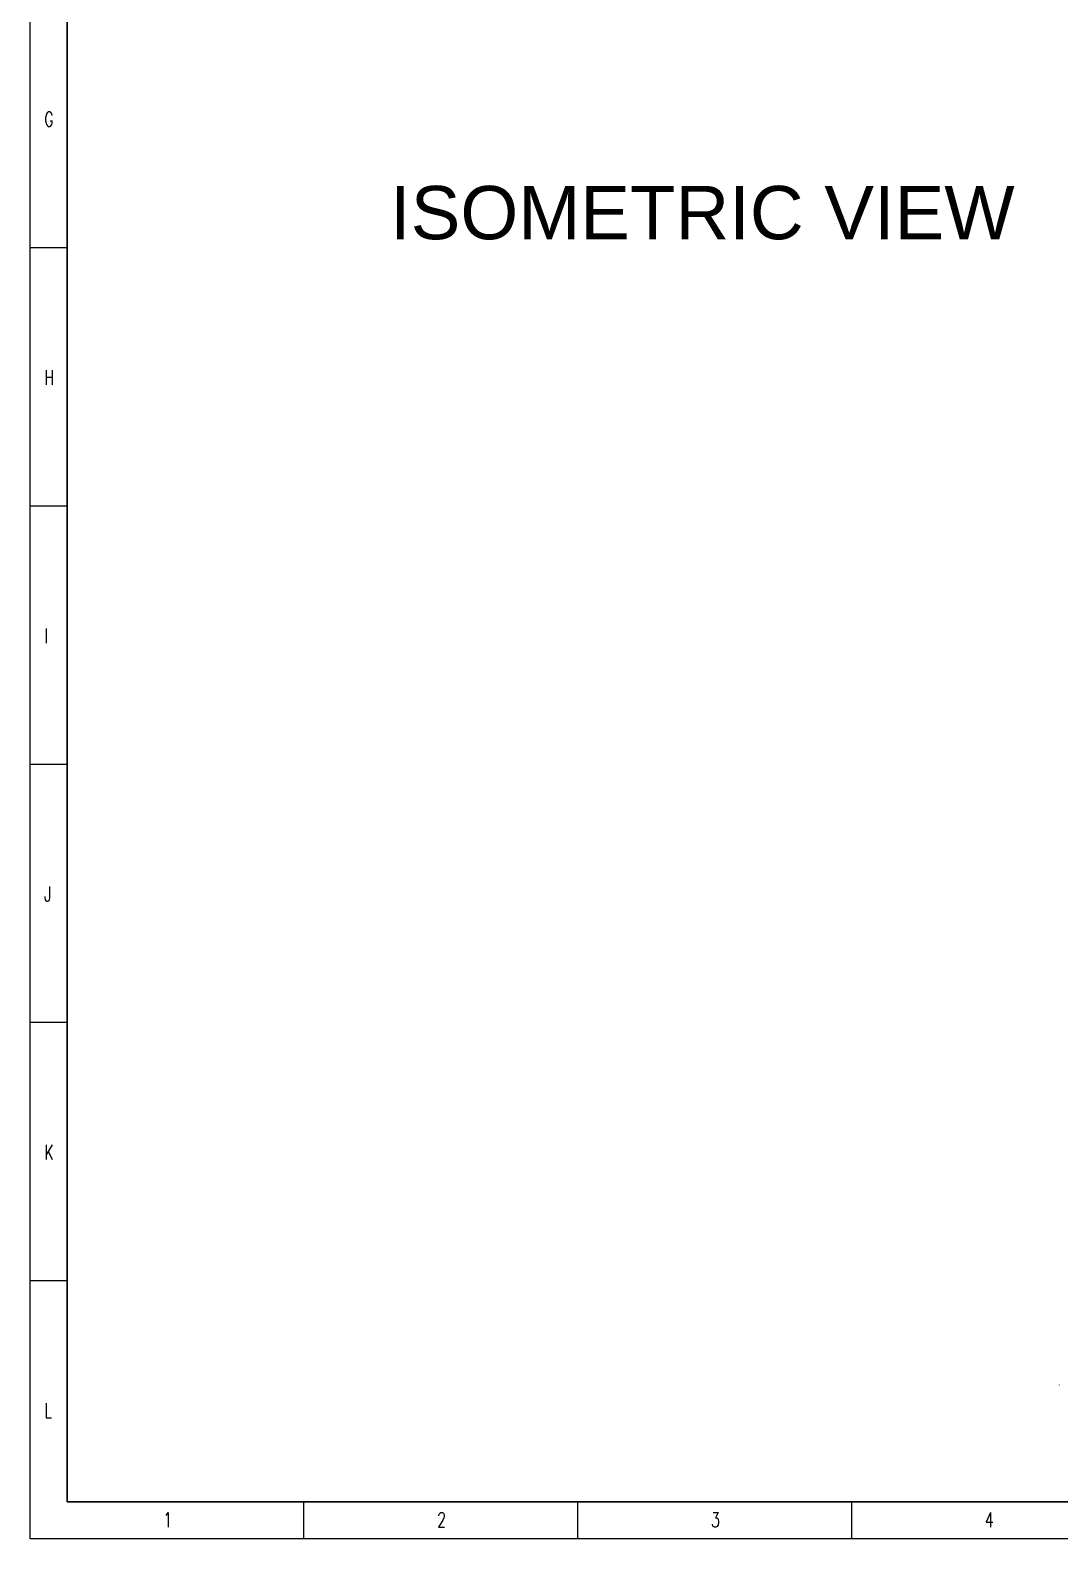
# Model space of a CAD drawing. Header units: inches. Extents: x -430764 to 256483, y 7374 to 217374.
# Drawn here: x -40517 to 29275, y 7374 to 109604 of the extents above; entities that cross this region are included whole.
import ezdxf

# ---------------------------------------------------------------- set-up
doc = ezdxf.new("R2010")
doc.units = ezdxf.units.IN
doc.header["$MEASUREMENT"] = 0
doc.layers.add('Background Stuff', color=252, linetype='Continuous', lineweight=5)
doc.layers.add('Layer 1', color=7, linetype='Continuous')
doc.styles.get("Standard").update_dxf_attribs({"font": 'arial.ttf'})
doc.styles.add('TEG BORDER', font='txt_qlt.shx', dxfattribs={"width": 0.7, "bigfont": 'hztxt.shx'})

# ---------------------------------------------------------------- blocks, each defined once
blk = doc.blocks.new('TEG BORDER A2')
at = {"linetype": 'Continuous'}
for p, q in [((5, 415), (5, 5)), ((5, 5), (489, 5))]:
    blk.add_line(p, q, dxfattribs=at)
for p, q in [((0, 175), (5, 175)), ((0, 140), (5, 140)), ((0, 105), (5, 105)), ((0, 70), (5, 70)), ((0, 35), (5, 35)), ((37.12, 0), (37.12, 5)), ((74.25, 0), (74.25, 5)), ((111.38, 0), (111.38, 5))]:
    blk.add_line(p, q)
at = {"color": 5, "lineweight": 15}
blk.add_lwpolyline([(0, 420), (594, 420), (594, 0), (0, 0)], close=True, dxfattribs=at)
blk.add_lwpolyline([(5, 415), (589, 415), (589, 5), (5, 5)], close=True)
at = {"char_height": 2, "width": 2, "style": 'TEG BORDER'}
for s, insert, attachment_point in [('G', (1.91, 193.39), 1), ('H', (1.91, 158.39), 1), ('I', (1.91, 123.39), 1), ('J', (1.91, 88.39), 1), ('K', (1.91, 53.39), 1), ('L', (1.91, 18.39), 1), ('1', (18.05, 1.59), 7), ('2', (55.17, 1.59), 7), ('3', (92.3, 1.59), 7), ('4', (129.42, 1.59), 7)]:
    blk.add_mtext(s, dxfattribs=dict(at, insert=insert, attachment_point=attachment_point))
blk = doc.blocks.new('block 3')
at = {"layer": 'Layer 1', "color": 175, "lineweight": 25, "true_color": 0x3953a4}
blk.add_lwpolyline([(269.03, -841.79), (269.03, -841.89)], dxfattribs=at)
blk = doc.blocks.new('Isometric')
at = {"layer": 'Layer 1', "xscale": 200, "yscale": 200, "zscale": 200}
blk.add_blockref('block 3', (-56424, 145185), dxfattribs=at)

msp = doc.modelspace()

# ---------------------------------------------------------------- block references
at = {"xscale": 500, "yscale": 500, "zscale": 500}
msp.add_blockref('TEG BORDER A2', (-40517, 7373.87141), dxfattribs=at)
at = {"layer": 'Background Stuff'}
msp.add_blockref('Isometric', (31851.58203, 40980.31673), dxfattribs=at)

# ---------------------------------------------------------------- texts
msp.add_text('ISOMETRIC VIEW', height=3612.7228829).set_placement((-16125.93612, 95435.7704, 202999.91501))

doc.saveas('drawing.dxf')
